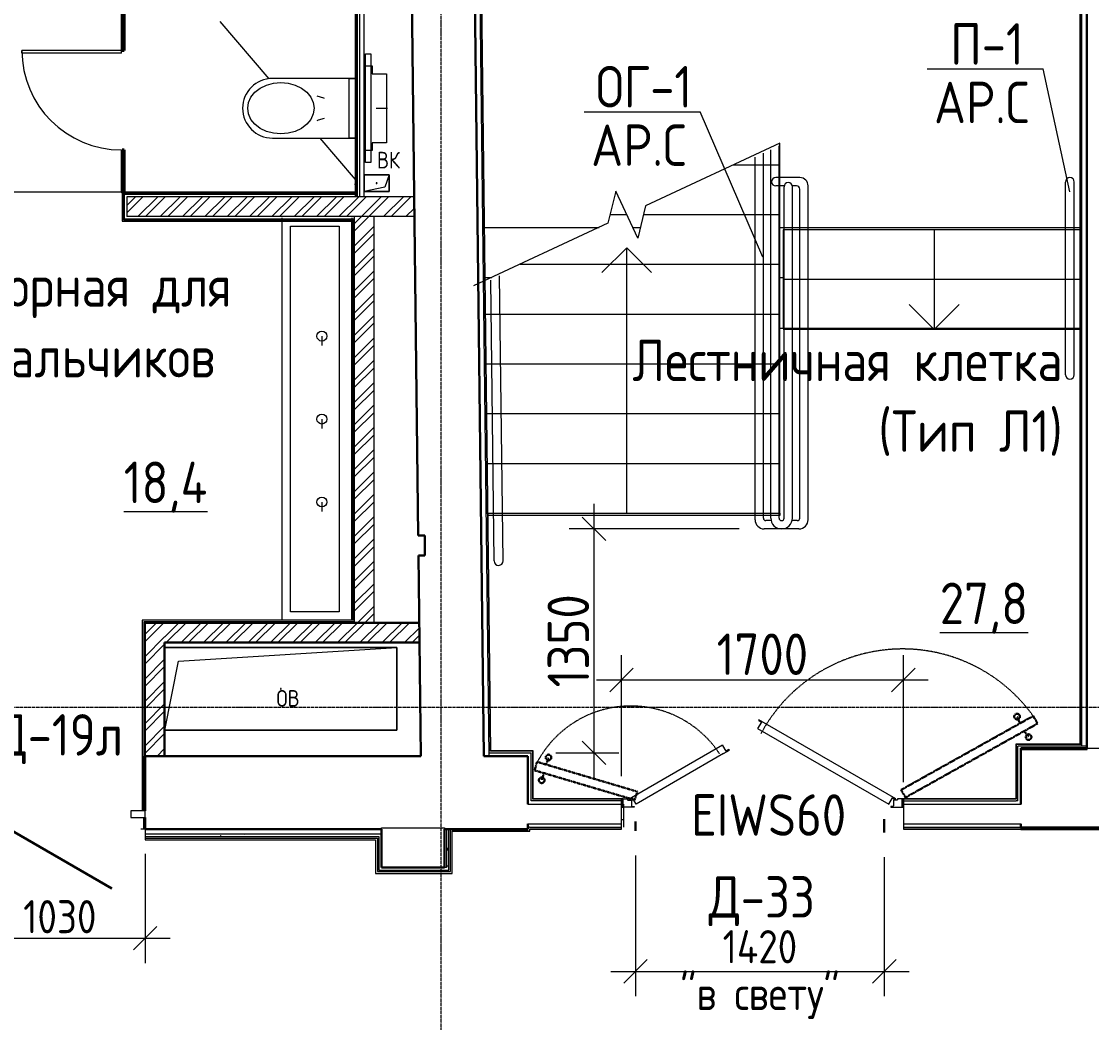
# Model space of a CAD drawing. Header units: millimetres. Extents: x -11345 to 411485, y -9810 to 73012.
# Drawn here: x 71372 to 77826, y 11044 to 17080 of the extents above; entities that cross this region are included whole.
import ezdxf

# ---------------------------------------------------------------- set-up
doc = ezdxf.new("R2010")
doc.units = ezdxf.units.MM
doc.linetypes.add('ADSK_Линия сетки', pattern=[25, 20, -2.5, 0, -2.5])
doc.linetypes.add('ADSK_Штриховая_ш3 п1_5', pattern=[4.5, 3, -1.5])
for name, color, linetype, lineweight in [('Аннотация', 7, 'Continuous', 18), ('Двери', 7, 'Continuous', 9), ('Двери открывание', 7, 'Continuous', 9), ('Лестницы', 7, 'Continuous', 9), ('Марки дверей', 7, 'Continuous', 20), ('Марки помещений', 7, 'Continuous', 20), ('Обобщенные модели', 7, 'Continuous', 18), ('Оси', 253, 'Continuous', 9), ('Перекрытие', 7, 'Continuous', 9), ('Размеры', 7, 'Continuous', 5), ('Сантехника', 7, 'Continuous', 18), ('Стены внутренние', 7, 'Continuous', 18), ('Стены несущие', 7, 'Continuous', 30), ('Стены отделка', 7, 'Continuous', 30), ('Стены перегородки', 7, 'Continuous', 30), ('Стены штриховка', 7, 'Continuous', 9), ('Стрелки вверх', 7, 'Continuous', 18)]:
    doc.layers.add(name, color=color, linetype=linetype, lineweight=lineweight)
doc.layers.add('Линии', color=7, linetype='Continuous', lineweight=9, true_color=0x00a600)
doc.styles.add('GOST Common_2', font='GOST_Common.ttf', dxfattribs={"width": 0.9, "height": 250})
doc.styles.add('GOST Common_3', font='GOST_Common.ttf', dxfattribs={"width": 0.9, "height": 250})
doc.styles.add('GOST Common_5', font='GOST_Common.ttf', dxfattribs={"width": 0.9, "height": 100})
doc.styles.add('GOST Common_7', font='GOST_Common.ttf', dxfattribs={"width": 0.9, "height": 200})
doc.dimstyles.new('ADSK_Основной_2_5_мм_Округление_до_1_мм', dxfattribs={"dimscale": 304.8, "dimtxt": 250, "dimasz": 0.463911, "dimexe": 0.492126, "dimexo": 0.492126, "dimgap": 0.098425, "dimtad": 1, "dimdec": 0, "dimdsep": 46, "dimtxsty": 'GOST Common_3', "dimblk1": 'OBLIQUE', "dimblk2": 'OBLIQUE', "dimsah": 1, "dimcen": 0.09, "dimdle": 0.492126, "dimazin": 2, "dimtfac": 1, "dimtdec": 0, "dimtix": 1, "dimtmove": 0, "dimatfit": 3, "dimfxl": 1, "dimtvp": 1, "dimtolj": 1, "dimtzin": 0, "dimlwd": 20, "dimlwe": 20, "dimarcsym": 2})
doc.dimstyles.new('ADSK_Основной_2_мм', dxfattribs={"dimscale": 304.8, "dimtxt": 201.142999, "dimasz": 0.463911, "dimexe": 0.492126, "dimexo": 0.492126, "dimgap": 0.098425, "dimtad": 1, "dimrnd": 0.01, "dimdsep": 46, "dimtxsty": 'GOST Common_7', "dimblk1": 'OBLIQUE', "dimblk2": 'OBLIQUE', "dimsah": 1, "dimcen": 0.09, "dimdle": 0.492126, "dimazin": 2, "dimtfac": 1, "dimtdec": 4, "dimtix": 1, "dimtmove": 0, "dimatfit": 3, "dimfxl": 1, "dimtvp": 1, "dimtolj": 1, "dimtzin": 0, "dimlwd": 20, "dimlwe": 20, "dimarcsym": 2})
pattern_1 = [(0, (32053.86, 0), (406.4, 101.6), [33.528, -271.272, 33.528, -271.272, -1625.6]), (0, (32053.86, 0), (406.4, 101.6), [-609.6, 33.528, -576.072, 33.528, -271.272, -711.2]), (0, (32053.86, 0), (406.4, 101.6), [-1524, 33.528, -169.672, 33.528, -474.472]), (120, (32206.26, 50.8), (-291.18818, 301.15272), [33.528, -271.272, 33.528, -271.272, -1625.6]), (120, (32206.26, 50.8), (-291.18818, 301.15272), [-609.6, 33.528, -576.072, 33.528, -271.272, -711.2]), (120, (32206.26, 50.8), (-291.18818, 301.15272), [-1524, 33.528, -169.672, 33.528, -474.472]), (240, (32257.06, 254), (-115.21182, -402.75272), [33.528, -271.272, 33.528, -271.272, -1625.6]), (240, (32257.06, 254), (-115.21182, -402.75272), [-609.6, 33.528, -576.072, 33.528, -271.272, -711.2]), (240, (32257.06, 254), (-115.21182, -402.75272), [-1524, 33.528, -169.672, 33.528, -474.472])]

# ---------------------------------------------------------------- blocks, each defined once
blk = doc.blocks.new('131_Сантехническая перегородка_Дверь - СД-2-3905255-План 1-го этажа')
at = {"layer": 'Двери'}
for p, q in [((191, -8), (175, -8)), ((175, -8), (175, -608)), ((191, -8), (191, -608)), ((191, -608), (175, -608))]:
    blk.add_line(p, q, dxfattribs=at)
at = {"layer": 'Двери открывание'}
blk.add_arc((175, -8), 600, 270, 0, dxfattribs=at)
at = {"layer": 'Обобщенные модели', "lineweight": 40}
for p, q in [((175, 8), (0, 8)), ((0, 8), (0, -4)), ((175, -4), (175, 8)), ((775, 8), (775, -4)), ((0, -4), (175, -4))]:
    blk.add_line(p, q, dxfattribs=at)
blk.add_lwpolyline([(775, -4), (1029, -4), (1029, 8), (775, 8)], dxfattribs=at)
blk = doc.blocks.new('SND_Унитаз_Jika_Olymp_с_инсталяцией - Унитаз_ выпуск прямой_ установка на пол_693х360х360_ PN30_12_ ХВ резьба HP DN15_ К гл_ кон П DN100-716055-План 1-го этажа')
at = {"layer": 'Сантехника'}
for p, q in [((-180, 687.1), (-180, 189)), ((180, 189), (180, 687.1)), ((-180, 224), (180, 224)), ((-180, 189), (-180, 224)), ((180, 224), (180, 189)), ((-327.5, 125), (327.5, 125)), ((-327.5, 94), (-327.5, 125)), ((327.5, 94), (-327.5, 94)), ((-255, 85), (-255, 125)), ((-255, 125), (255, 125)), ((-208, 85), (-255, 85)), ((-208, 0), (-208, 85)), ((208, 85), (208, 0)), ((255, 85), (208, 85)), ((255, 125), (255, 85)), ((327.5, 125), (327.5, 94)), ((208, 0), (-208, 0)), ((0, 61.7), (0, -6.3))]:
    blk.add_line(p, q, dxfattribs=at)
at = {"layer": 'Сантехника', "flags": 128}
for points in [[(0, 436.5), (-34.5, 441.5), (-67.3, 456.3), (-96.6, 480.1), (-121.2, 511.8), (-139.7, 549.7), (-151.1, 592), (-155, 636.5), (-151.1, 681), (-139.7, 723.3), (-121.2, 761.2), (-96.6, 792.9), (-67.3, 816.7), (-34.5, 831.5), (0, 836.5)], [(0, 836.5), (34.5, 831.5), (67.3, 816.7), (96.6, 792.9), (121.2, 761.2), (139.7, 723.3), (151.1, 681), (155, 636.5), (151.1, 592), (139.7, 549.7), (121.2, 511.8), (96.6, 480.1), (67.3, 456.3), (34.5, 441.5), (0, 436.5)], [(-61.7, 376.2), (-71.7, 411.6), (-75, 420.3)], [(75, 420.3), (62.3, 378.9), (61.7, 376.2)]]:
    blk.add_lwpolyline(points, dxfattribs=at)
at = {"layer": 'Сантехника'}
blk.add_arc((0, 687.1), 180, 0, 180, dxfattribs=at)
blk = doc.blocks.new('GM_Отверстие прямоугольное _в плите_ - Отверстие-1433033-План 1-го этажа')
at = {"layer": 'Обобщенные модели'}
for p, q in [((-75, -50), (-75, 50)), ((-75, 50), (75, 50)), ((75, 50), (-75, 50)), ((-75, 50), (-75, -50)), ((-75, -50), (-50, 25)), ((-50, 25), (75, 50)), ((75, 50), (75, -50)), ((75, -50), (75, 50)), ((75, -50), (-75, -50)), ((-75, -50), (75, -50))]:
    blk.add_line(p, q, dxfattribs=at)
for start, end in [(360, 180), (180, 360), (60, 165), (300, 360), (195, 270)]:
    blk.add_arc((0, 0), 2.5, start, end, dxfattribs=at)
blk = doc.blocks.new('ADSK_Умывальник с 3 смесителемями - Умывальник 2-6172343-План 1-го этажа')
at = {"layer": 'Сантехника'}
for p, q in [((-1212.2, 0), (1212.5, 0)), ((-1162.5, -370), (-1162.5, -75)), ((-1162.5, -75), (1162.5, -75)), ((1162.5, -75), (1162.5, -370)), ((-500, -180), (-443, -180)), ((0, -180), (57, -180)), ((500, -180), (557, -180)), ((1162.5, -370), (-1162.5, -370)), ((1212.5, -420), (-1212.2, -420))]:
    blk.add_line(p, q, dxfattribs=at)
for centre in [(-500, -180), (0, -180), (500, -180)]:
    blk.add_circle(centre, 30, dxfattribs=at)
blk = doc.blocks.new('АС_Дверь_Однопольная_Алюминиевая - 1030х2200 алюм ост с мат_плёнкой Д19л-4850105-План 1-го этажа')
at = {"layer": 'Двери'}
for p, q in [((-303, -110), (-390, -110)), ((-390, -110), (-390, -150)), ((-303, -150), (-303, -110)), ((640, -110), (553, -110)), ((553, -110), (553, -150)), ((640, -150), (640, -110)), ((-390, -150), (-303, -150)), ((553, -150), (640, -150))]:
    blk.add_line(p, q, dxfattribs=at)
at = {"layer": 'Двери', "lineweight": 30}
blk.add_line((-303, -150), (438.3, -578), dxfattribs=at)
blk = doc.blocks.new('GM_Отверстие прямоугольное _в плите_ - Отверстие-3275469-План 1-го этажа')
at = {"layer": 'Обобщенные модели'}
for p, q in [((-700, -250), (-700, 250)), ((-700, 250), (700, 250)), ((700, 250), (-700, 250)), ((-700, 250), (-700, -250)), ((-616.7, 166.7), (700, 250)), ((700, 250), (700, -250)), ((700, -250), (700, 250)), ((-700, -250), (-616.7, 166.7)), ((700, -250), (-700, -250)), ((-700, -250), (700, -250))]:
    blk.add_line(p, q, dxfattribs=at)
for start, end in [(360, 180), (180, 360), (60, 165), (300, 360), (195, 270)]:
    blk.add_arc((0, 0), 2.5, start, end, dxfattribs=at)
blk = doc.blocks.new('dver-dpo-230 _1_ - 1700х2300Н ост алюм EIWS60 Д-33л-6949416-План 1-го этажа')
at = {"layer": 'Двери'}
for p, q in [((-6.3, 468.6), (-28.8, 429.6)), ((-21.3, 482.5), (-23.6, 478.6)), ((-23.6, 478.6), (-6.3, 468.6)), ((804, 6), (-21.3, 482.5)), ((-28.8, 429.6), (761.9, -26.9)), ((-804, 6), (-241.1, 331)), ((-241.1, 331), (-238.8, 327.1)), ((-218.8, 292.5), (-238.8, 327.1)), ((-233.7, 278.1), (-761.9, -26.9)), ((-233.7, 278.1), (-199, 298.1)), ((-201.5, 302.5), (-218.8, 292.5)), ((-199, 298.1), (-201.5, 302.5)), ((-850, -44), (-850, 6)), ((-850, 6), (-813.8, 6)), ((-840, 6), (-850, 6)), ((-850, 6), (-850, -44)), ((-840, -44), (-840, 6)), ((-813.8, 6), (-813.8, 0.6)), ((-801.8, 2.1), (-804, 6)), ((-784.4, 12.1), (-801.8, 2.1)), ((-761.9, -26.9), (-784.4, 12.1)), ((761.9, -26.9), (784.4, 12.1)), ((784.4, 12.1), (801.7, 2.1)), ((801.7, 2.1), (804, 6)), ((813.8, 6), (813.8, 0.6)), ((850, 6), (813.8, 6)), ((850, 6), (840, 6)), ((840, 6), (840, -44)), ((850, -44), (850, 6)), ((850, -44), (850, 6)), ((-773.8, -44), (-850, -44)), ((-850, -44), (-840, -44)), ((-811.3, -2), (-790, -2)), ((-790, -2), (-790, -37.5)), ((-787.5, -40), (-773.8, -40)), ((-773.8, -40), (-773.8, -44)), ((773.8, -40), (773.8, -44)), ((787.5, -40), (773.8, -40)), ((773.8, -44), (850, -44)), ((790, -2), (790, -37.5)), ((811.3, -2), (790, -2)), ((840, -44), (850, -44))]:
    blk.add_line(p, q, dxfattribs=at)
for centre, radius, start, end in [((-811.3, 0.6), 2.52, 180, 270), ((811.3, 0.6), 2.52, 270, 0), ((-787.5, -37.5), 2.5, 180, 270), ((787.5, -37.5), 2.5, 270, 0)]:
    blk.add_arc(centre, radius, start, end, dxfattribs=at)
blk = doc.blocks.new('_Oblique')
at = {"color": 0, "linetype": 'ByBlock', "lineweight": -2}
blk.add_line((-0.5, -0.5), (0.5, 0.5), dxfattribs=at)
blk = doc.blocks.new('DIMBLOCK38-План 1-го этажа')
at = {"layer": 'Defpoints', "color": 0, "transparency": 16777216}
for p in [(71088.4, 12212.6), (72118.4, 12212.6), (72118.4, 11552.8)]:
    blk.add_point(p, dxfattribs=at)
at = {"layer": 'Размеры', "color": 0, "transparency": 16777216}
for p, q in [((71088.4, 12062.6), (71088.4, 11402.8)), ((72118.4, 12062.6), (72118.4, 11402.8)), ((70938.4, 11552.8), (72268.4, 11552.8))]:
    blk.add_line(p, q, dxfattribs=at)
at = {"layer": 'Размеры', "color": 0, "transparency": 16777216, "xscale": 141.4, "yscale": 141.4, "zscale": 141.4, "rotation": 180}
blk.add_blockref('_Oblique', (71088.4, 11552.8), dxfattribs=at)
at = {"layer": 'Размеры', "color": 0, "transparency": 16777216, "xscale": 141.4, "yscale": 141.4, "zscale": 141.4}
blk.add_blockref('_Oblique', (72118.4, 11552.8), dxfattribs=at)
at = {"layer": 'Размеры', "color": 0, "lineweight": 20, "transparency": 16777216, "insert": (71603.4, 11682.8), "char_height": 200, "width": 560.473, "attachment_point": 5, "style": 'GOST Common_7'}
blk.add_mtext('\\A1;1030', dxfattribs=at)
blk = doc.blocks.new('DIMBLOCK94-План 1-го этажа')
at = {"layer": 'Defpoints', "color": 0, "transparency": 16777216}
for p in [(74825.4, 14020.8), (75851.4, 14020.8), (74445.9, 12670.7)]:
    blk.add_point(p, dxfattribs=at)
at = {"layer": 'Размеры', "color": 0, "transparency": 16777216}
for p, q in [((74825.4, 12520.7), (74825.4, 14170.8)), ((75701.4, 14020.8), (74675.4, 14020.8)), ((74595.9, 12670.7), (74975.4, 12670.7))]:
    blk.add_line(p, q, dxfattribs=at)
at = {"layer": 'Размеры', "color": 0, "transparency": 16777216, "xscale": 141.4, "yscale": 141.4, "zscale": 141.4}
for p, rotation in [((74825.4, 14020.8), 90), ((74825.4, 12670.7), 270)]:
    blk.add_blockref('_Oblique', p, dxfattribs=dict(at, rotation=rotation))
at = {"layer": 'Размеры', "color": 0, "lineweight": 20, "transparency": 16777216, "insert": (74670.4, 13345.7), "char_height": 250, "width": 700.591, "attachment_point": 5, "rotation": 90, "style": 'GOST Common_3'}
blk.add_mtext('\\A1;1350', dxfattribs=at)
blk = doc.blocks.new('DIMBLOCK100-План 1-го этажа')
at = {"layer": 'Defpoints', "color": 0, "transparency": 16777216}
for p in [(75075.9, 12200.7), (76575.9, 12190.7), (76575.9, 11353.2)]:
    blk.add_point(p, dxfattribs=at)
at = {"layer": 'Размеры', "color": 0, "transparency": 16777216}
for p, q in [((75075.9, 12050.7), (75075.9, 11203.2)), ((76575.9, 12040.7), (76575.9, 11203.2)), ((74925.9, 11353.2), (76725.9, 11353.2))]:
    blk.add_line(p, q, dxfattribs=at)
at = {"layer": 'Размеры', "color": 0, "transparency": 16777216, "xscale": 141.4, "yscale": 141.4, "zscale": 141.4, "rotation": 180}
blk.add_blockref('_Oblique', (75075.9, 11353.2), dxfattribs=at)
at = {"layer": 'Размеры', "color": 0, "transparency": 16777216, "xscale": 141.4, "yscale": 141.4, "zscale": 141.4}
blk.add_blockref('_Oblique', (76575.9, 11353.2), dxfattribs=at)
at = {"layer": 'Размеры', "color": 0, "lineweight": 20, "transparency": 16777216, "char_height": 200, "width": 1251.859, "attachment_point": 5, "style": 'GOST Common_7'}
for s, insert in [('\\A1;1420\u200e', (75825.9, 11501.9)), ('\\A1;"в свету"', (75825.9, 11193.2))]:
    blk.add_mtext(s, dxfattribs=dict(at, insert=insert))
blk = doc.blocks.new('DIMBLOCK102-План 1-го этажа')
at = {"layer": 'Defpoints', "color": 0, "transparency": 16777216}
for p in [(76690.8, 13110), (74990.8, 12380.1), (76690.8, 12344.2)]:
    blk.add_point(p, dxfattribs=at)
at = {"layer": 'Размеры', "color": 0, "transparency": 16777216}
for p, q in [((74990.8, 12530.1), (74990.8, 13260)), ((76690.8, 12494.2), (76690.8, 13260)), ((74840.8, 13110), (76840.8, 13110))]:
    blk.add_line(p, q, dxfattribs=at)
at = {"layer": 'Размеры', "color": 0, "transparency": 16777216, "xscale": 141.4, "yscale": 141.4, "zscale": 141.4, "rotation": 180}
blk.add_blockref('_Oblique', (74990.8, 13110), dxfattribs=at)
at = {"layer": 'Размеры', "color": 0, "transparency": 16777216, "xscale": 141.4, "yscale": 141.4, "zscale": 141.4}
blk.add_blockref('_Oblique', (76690.8, 13110), dxfattribs=at)
at = {"layer": 'Размеры', "color": 0, "lineweight": 20, "transparency": 16777216, "insert": (75840.8, 13265), "char_height": 250, "width": 700.591, "attachment_point": 5, "style": 'GOST Common_3'}
blk.add_mtext('\\A1;1700', dxfattribs=at)
blk = doc.blocks.new('ADSK_Аннотация_Текст_сВыноской - Текст с выноской 2-3161909-План 1-го этажа')
at = {"layer": 'Аннотация', "lineweight": 20}
blk.add_line((-3.5, 0), (3.5, 0), dxfattribs=at)
blk = doc.blocks.new('оси')
at = {"layer": 'Оси', "linetype": 'ADSK_Линия сетки'}
for p, q in [((48350, -6855.047), (48350, 23512.013)), ((-5146.135, 15100), (62505.288, 15100))]:
    blk.add_line(p, q, dxfattribs=at)

msp = doc.modelspace()

# ---------------------------------------------------------------- hatches: boundary and pattern name
at = {"layer": 'Стены внутренние', "lineweight": 9}
h = msp.add_hatch(dxfattribs=at)
h.set_pattern_fill('FP_12', color=256, style=0, pattern_type=2)
h.set_pattern_definition(pattern_1)
h.paths.add_polyline_path([(73949.94963, 11978.95419), (73949.94963, 12210.65647), (73934.94963, 12210.65647), (73934.94963, 11978.95419)])
h = msp.add_hatch(dxfattribs=at)
h.set_pattern_fill('FP_12', color=256, style=0, pattern_type=2)
h.set_pattern_definition(pattern_1)
h.paths.add_polyline_path([(73345.78596, 12165.65647), (73542.94963, 12165.65647), (73542.94963, 12180.65647), (72118.42928, 12180.65647), (72118.42928, 12165.65647), (72817.99297, 12165.65647)])
h.paths.add_polyline_path([(70022.49747, 12165.65647), (71088.42928, 12165.65647), (71088.42928, 12180.65647), (69992.22173, 12180.65647), (69992.22173, 12165.65647), (70020.0741, 12165.65647)])
h = msp.add_hatch(dxfattribs=at)
h.set_pattern_fill('FP_12', color=256, style=0, pattern_type=2)
h.set_pattern_definition(pattern_1)
h.paths.add_polyline_path([(73922.94963, 11963.95419), (73949.94963, 11963.95419), (73949.94963, 11978.95419), (73542.94963, 11978.95419), (73542.94963, 11963.95419), (73916.92645, 11963.95419)])
at = {"layer": 'Стены штриховка', "lineweight": 9}
h = msp.add_hatch(dxfattribs=at)
h.set_pattern_fill('ANSI32', color=256, scale=10)
h.paths.add_polyline_path([(73498.86393, 15902.8985), (73378.86393, 15902.8985), (73378.86393, 13455.17377), (73498.86393, 13455.17377)])
h.paths.add_polyline_path([(73740.94989, 16022.8985), (72006.86393, 16022.8985), (72006.86393, 15902.8985), (73742.38235, 15902.8985)])
h.paths.add_polyline_path([(73635.92715, 13335.17377), (73773.03325, 13335.22845), (73771.8397, 13455.19399), (72235.57668, 13455.15355), (72235.92715, 13335.17377), (72817.99297, 13335.17377)])
h = msp.add_hatch(dxfattribs=at)
h.set_pattern_fill('ANSI32', color=256, scale=10)
h.paths.add_polyline_path([(72235.57668, 12650.65647), (72235.57668, 13455.17377), (72115.57668, 13455.17377), (72115.57668, 12650.65647), (72215.92715, 12650.65647)])

# ---------------------------------------------------------------- linework, layer by layer
at = {"layer": 'Аннотация', "lineweight": 20}
for p, q in [((77694.06482, 16051.73271), (77534.10896, 16793.34338)), ((75842.59562, 15658.87828), (75466.20844, 16535.65527))]:
    msp.add_line(p, q, dxfattribs=at)
at = {"layer": 'Лестницы'}
for p, q in [((75946.44008, 16346.53274), (75135.94047, 15968.59057)), ((75946.44008, 16215.76329), (75946.44008, 16346.53274)), ((75666.00408, 16215.76329), (75946.44008, 16215.76329)), ((75666.00408, 16215.76329), (75946.44008, 16215.76329)), ((75946.44008, 15915.76329), (75946.44008, 16215.76329)), ((74956.6179, 16057.37388), (74909.36353, 15862.93601)), ((75088.6861, 15774.1527), (74956.6179, 16057.37388)), ((75135.94047, 15968.59057), (75088.6861, 15774.1527)), ((74922.20218, 15915.76329), (75022.652, 15915.76329)), ((74922.20218, 15915.76329), (75022.652, 15915.76329)), ((75123.10182, 15915.76329), (75946.44008, 15915.76329)), ((75123.10182, 15915.76329), (75946.44008, 15915.76329)), ((75946.44008, 15615.76329), (75946.44008, 15915.76329)), ((74909.36353, 15862.93601), (74098.86393, 15484.99384)), ((77755.05273, 15823.32272), (75966.44008, 15823.32272)), ((75966.44008, 15823.32272), (75966.44008, 15523.32272)), ((77755.05273, 15823.32272), (75966.44008, 15823.32272)), ((74379.29993, 15615.76329), (75946.44008, 15615.76329)), ((74379.29993, 15615.76329), (75946.44008, 15615.76329)), ((75946.44008, 15315.76329), (75946.44008, 15615.76329)), ((75966.44008, 15523.32272), (75966.44008, 15228.32272)), ((77755.05273, 15523.32272), (75966.44008, 15523.32272)), ((77755.05273, 15523.32272), (75966.44008, 15523.32272)), ((74171.4212, 15315.76329), (75946.44008, 15315.76329)), ((74171.4212, 15315.76329), (75946.44008, 15315.76329)), ((75946.44008, 15015.76329), (75946.44008, 15315.76329)), ((77755.05273, 15223.32272), (75966.44008, 15223.32272)), ((74175.00237, 15015.76329), (75946.44008, 15015.76329)), ((74175.00237, 15015.76329), (75946.44008, 15015.76329)), ((75946.44008, 14715.76329), (75946.44008, 15015.76329)), ((74178.58354, 14715.76329), (75946.44008, 14715.76329)), ((74178.58354, 14715.76329), (75946.44008, 14715.76329)), ((75946.44008, 14415.76329), (75946.44008, 14715.76329)), ((74182.16471, 14415.76329), (75946.44008, 14415.76329)), ((74182.16471, 14415.76329), (75946.44008, 14415.76329)), ((75946.44008, 14115.76329), (75946.44008, 14415.76329)), ((74185.74588, 14115.76329), (75946.44008, 14115.76329)), ((74185.74588, 14115.76329), (75946.44008, 14115.76329))]:
    msp.add_line(p, q, dxfattribs=at)
at = {"layer": 'Линии', "color": 7, "lineweight": 18}
for p, q in [((75941.44008, 14085.76329), (75941.44008, 16330.76329)), ((75891.44008, 14085.76329), (75891.44008, 16305.76329)), ((75971.44008, 14085.76329), (75971.44008, 16083.32272)), ((76021.44008, 14085.76329), (76021.44008, 16083.32272))]:
    msp.add_line(p, q, dxfattribs=at)
at = {"layer": 'Линии', "color": 7}
for p, q in [((75846.44008, 14085.76329), (75846.44008, 16285.76329)), ((75796.44008, 14075.76329), (75796.44008, 16260.76329)), ((76066.44008, 16138.32272), (75921.44008, 16138.32272)), ((75971.94518, 16088.32272), (75921.44008, 16088.32272)), ((76046.44008, 16088.32272), (76020.93497, 16088.32272)), ((76116.44008, 14075.76329), (76116.44008, 16088.32272)), ((77668.46328, 14950.11745), (77668.46328, 16111.52799)), ((77722.05273, 14950.11745), (77722.05273, 16111.52799)), ((76066.44008, 14085.76329), (76066.44008, 16070.01026)), ((74222.85444, 13827.23819), (74202.63976, 15520.65061)), ((74276.44008, 13827.87785), (74255.92699, 15546.28849)), ((76061.44008, 14020.76329), (75851.44008, 14020.76329)), ((75893.19452, 14070.76329), (75861.44008, 14070.76329)), ((76051.44008, 14070.76329), (76019.68563, 14070.76329))]:
    msp.add_line(p, q, dxfattribs=at)
at = {"layer": 'Линии', "color": 7, "linetype": 'ADSK_Штриховая_ш3 п1_5', "lineweight": 30}
for p, q in [((76677.68321, 12447.49094), (77473.98261, 12892.8084)), ((77500.4851, 12846.90475), (76703.5522, 12401.23302)), ((77394.1873, 12847.60956), (77376.86053, 12889.14007)), ((77473.98261, 12892.8084), (77500.4851, 12846.90475)), ((77419.8115, 12801.78936), (77446.12479, 12765.28442)), ((74481.72556, 12616.04169), (74466.66299, 12565.22714)), ((75086.50017, 12436.77301), (74481.72556, 12616.04169)), ((74537.73246, 12599.44), (74550.52143, 12642.58443)), ((74466.66299, 12565.22714), (75070.74171, 12386.16473)), ((74522.66989, 12548.62544), (74509.88092, 12505.48101)), ((75070.74171, 12386.16473), (75086.50017, 12436.77301)), ((76703.5522, 12401.23302), (76677.68321, 12447.49094)), ((76575.92715, 12270.65647), (76575.92715, 12190.65647)), ((75075.92715, 12256.17145), (75075.92715, 12200.65647))]:
    msp.add_line(p, q, dxfattribs=at)
for centre in [(77376.86053, 12889.14007), (77446.12479, 12765.28442), (74550.52143, 12642.58443), (74509.88092, 12505.48101)]:
    msp.add_circle(centre, 17, dxfattribs=at)
at = {"layer": 'Линии', "color": 7}
for centre, radius, start, end in [((75921.44008, 16113.32272), 25, 90, 270), ((76066.44008, 16088.32272), 50, 0, 90), ((77695.25801, 16111.52799), 26.79473, 0, 180), ((75996.44008, 16083.32272), 25, 0, 180), ((76046.44008, 16068.32272), 20, 0, 90), ((77695.25801, 14950.11745), 26.79473, 180, 0), ((75851.44008, 14075.76329), 55, 180, 270), ((75861.44008, 14085.76329), 15, 180, 270), ((75956.44008, 14085.76329), 65, 180, 0), ((75956.44008, 14085.76329), 15, 180, 0), ((76051.44008, 14085.76329), 15, 270, 0), ((76061.44008, 14075.76329), 55, 270, 0), ((74249.64726, 13827.55802), 26.79473, 180.683921064, 0.683921064)]:
    msp.add_arc(centre, radius, start, end, dxfattribs=at)
at = {"layer": 'Линии', "color": 7, "linetype": 'ADSK_Штриховая_ш3 п1_5'}
for centre, radius, start, end in [((76686.21777, 12326.60082), 970.08657, 35.707102694, 151.716766275), ((75047.59272, 12311.79651), 640.94228, 33.380987184, 151.706314)]:
    msp.add_arc(centre, radius, start, end, dxfattribs=at)
at = {"layer": 'Перекрытие'}
for p, q in [((72567.91679, 17079.8985), (72864.62987, 16733.53268)), ((73170.63669, 16376.31788), (73383.90336, 16127.36261)), ((71978.86393, 16050.8985), (70818.21556, 16050.8985)), ((74165.18328, 15838.32272), (74856.58016, 15838.32272)), ((75058.76313, 15838.32272), (75104.28139, 15838.32272)), ((75946.44008, 15838.32272), (77755.05273, 15838.32272)), ((74168.79054, 15536.13717), (74208.54116, 15536.13717)), ((75946.44008, 15536.13717), (75966.44008, 15536.13717)), ((77755.05273, 15228.32272), (75946.44008, 15228.32272)), ((75946.44008, 14100.76329), (74185.92494, 14100.76329)), ((75946.44008, 14115.76329), (75946.44008, 14100.76329)), ((72107.36393, 12650.65647), (72107.36393, 12320.65647)), ((72118.42928, 12650.65647), (72107.36393, 12650.65647)), ((75000.83135, 12361.93657), (75002.36393, 12361.93657)), ((75002.36393, 12361.93657), (75002.36393, 12221.66255)), ((72107.36393, 12280.65647), (72107.36393, 12210.65647)), ((72118.42928, 12266.15932), (72107.36393, 12266.15932)), ((75002.36393, 12266.15932), (74990.83135, 12266.15932)), ((72118.42928, 12210.65647), (72091.35004, 12210.65647))]:
    msp.add_line(p, q, dxfattribs=at)
at = {"layer": 'Стены внутренние'}
msp.add_line((73363.86393, 13470.17377), (73363.86393, 15874.8985), dxfattribs=at)
at = {"layer": 'Стены несущие'}
for p, q in [((73691.78732, 20141.31798), (73765.33567, 13980.06585)), ((74161.23223, 12650.65647), (74071.81439, 20141.31798)), ((77797.05273, 20142.72852), (77797.05273, 12699.67144)), ((73765.33567, 13980.06585), (73805.57668, 13980.06585)), ((73805.57668, 13980.06585), (73805.57668, 13860.06585)), ((73805.57668, 13860.06585), (73766.76814, 13860.06585)), ((73766.76814, 13860.06585), (73781.20515, 12650.65647)), ((72235.57668, 13335.17377), (73773.0339, 13335.17377)), ((72235.57668, 12650.65647), (72235.57668, 13335.17377)), ((77797.05273, 12699.67144), (77398.86393, 12699.67144)), ((77398.86393, 12699.67144), (77398.86393, 12361.66255)), ((73781.20515, 12650.65647), (72118.42928, 12650.65647)), ((72118.42928, 12650.65647), (72118.42928, 12320.65647)), ((74425.92715, 12650.65647), (74161.23223, 12650.65647)), ((74425.92715, 12361.66255), (74425.92715, 12650.65647)), ((72118.42928, 12280.65647), (72118.42928, 12210.65647)), ((73542.94963, 12210.65647), (72118.42928, 12210.65647)), ((73542.94963, 12210.65647), (73542.94963, 11978.95419)), ((73922.94963, 12210.65647), (74425.92715, 12210.65647)), ((73922.94963, 11978.95419), (73922.94963, 12210.65647)), ((74425.92715, 12241.66255), (74425.92715, 12210.65647)), ((77398.86393, 12241.66255), (77398.86393, 12219.67144)), ((77398.86393, 12219.67144), (78598.86393, 12219.67144)), ((73542.94963, 11978.95419), (73922.94963, 11978.95419))]:
    msp.add_line(p, q, dxfattribs=at)
msp.add_lwpolyline([(73771.60144, 13455.17377), (72115.57668, 13455.17377), (72115.57668, 12650.65647)], dxfattribs=at)
at = {"layer": 'Стены отделка', "lineweight": 9}
for p, q in [((73383.86393, 20096.31798), (73383.86393, 16022.8985)), ((73398.86393, 16022.8985), (73398.86393, 20106.31798)), ((73438.86393, 16022.8985), (73438.86393, 20106.31798)), ((74102.05527, 20121.31798), (74191.23436, 12650.65647)), ((74202.85323, 12682.65647), (74114.19938, 20109.31798)), ((77767.05273, 12711.06071), (77767.05273, 19991.81798)), ((77755.05273, 19939.81798), (77755.05273, 12723.06071)), ((73383.86393, 16050.8985), (71978.86393, 16050.8985)), ((71978.86393, 16050.8985), (71978.86393, 15874.8985)), ((73383.86393, 16035.8985), (71993.86393, 16035.8985)), ((71993.86393, 15889.8985), (71993.86393, 16035.8985)), ((71993.86393, 15889.8985), (73378.86393, 15889.8985)), ((73378.86393, 15902.8985), (73378.86393, 13455.17377)), ((73498.86393, 13455.17377), (73498.86393, 15902.8985)), ((71978.86393, 15874.8985), (73378.86393, 15874.8985)), ((73366.86393, 15874.8985), (73366.86393, 13470.17377)), ((74153.399, 15820.17935), (74165.39815, 15820.32259)), ((74189.37699, 13811.5807), (74177.37784, 13811.43746)), ((77369.83135, 12721.06071), (77369.83135, 12393.66255)), ((77755.05273, 12723.06071), (77371.83135, 12723.06071)), ((74190.99562, 12670.65647), (74445.92715, 12670.65647)), ((74455.92715, 12682.65647), (74202.85323, 12682.65647)), ((74445.92715, 12381.66255), (74445.92715, 12670.65647)), ((74457.92715, 12393.66255), (74457.92715, 12680.65647)), ((77798.6671, 12711.06071), (77381.83135, 12711.06071)), ((77381.83135, 12381.66255), (77381.83135, 12711.06071)), ((77401.83135, 12361.66255), (77401.83135, 12691.06071)), ((77401.83135, 12691.06071), (77798.6671, 12691.06071)), ((77798.6671, 12691.06071), (77798.6671, 12711.06071)), ((74990.83135, 12393.66255), (74457.92715, 12393.66255)), ((74990.83135, 12361.66255), (74990.83135, 12393.66255)), ((76690.83135, 12393.66255), (76690.83135, 12361.66255)), ((77369.83135, 12393.66255), (76690.83135, 12393.66255)), ((77381.83135, 12381.66255), (77371.83135, 12381.66255)), ((72118.42928, 12210.65647), (72118.42928, 12145.65647)), ((73934.94963, 12210.65647), (73934.94963, 11978.95419)), ((74435.92715, 12221.66255), (74425.92715, 12221.66255)), ((74437.92715, 12209.66255), (74990.83135, 12209.66255)), ((74437.92715, 12198.65647), (74437.92715, 12209.66255)), ((74990.83135, 12209.66255), (74990.83135, 12241.66255)), ((76690.83135, 12241.66255), (76690.83135, 12209.66255)), ((76690.83135, 12209.66255), (77398.86393, 12209.66255)), ((77381.83135, 12221.66255), (77398.86393, 12221.66255)), ((77398.86393, 12219.67144), (77398.86393, 12207.67144)), ((77398.86393, 12207.67144), (78610.86393, 12207.67144)), ((72215.92715, 12180.65647), (72118.42928, 12180.65647)), ((72118.42928, 12145.65647), (73507.94963, 12145.65647)), ((73507.94963, 12145.65647), (73507.94963, 11943.95419)), ((73969.94963, 11943.95419), (73969.94963, 12198.65647)), ((73969.94963, 12198.65647), (74437.92715, 12198.65647)), ((73507.94963, 11943.95419), (73969.94963, 11943.95419)), ((73934.94963, 11978.95419), (73922.94963, 11978.95419))]:
    msp.add_line(p, q, dxfattribs=at)
msp.add_lwpolyline([(73378.86393, 13470.17377), (72215.57668, 13470.17377), (72115.57668, 13470.17377), (72100.57668, 13470.17377), (72100.57668, 12320.65647)], dxfattribs=at)
at = {"layer": 'Стены перегородки', "lineweight": 18}
for p, q in [((74425.92715, 12361.66255), (74990.83135, 12361.66255)), ((74990.83135, 12241.66255), (74990.83135, 12361.66255)), ((76690.83135, 12361.66255), (76690.83135, 12241.66255)), ((76690.83135, 12361.66255), (77401.83135, 12361.66255)), ((74425.92715, 12241.66255), (74990.83135, 12241.66255)), ((76690.83135, 12241.66255), (77398.86393, 12241.66255))]:
    msp.add_line(p, q, dxfattribs=at)
at = {"layer": 'Стены штриховка'}
for p, q in [((73392.86393, 20096.31798), (73392.86393, 16022.8985)), ((73411.86393, 16022.8985), (73411.86393, 20078.31798)), ((74200.87696, 12680.65647), (74112.17536, 20111.31798)), ((77757.05273, 19939.81798), (77757.05273, 12723.06071)), ((73383.86393, 16094.8985), (73383.86393, 16100.8985)), ((73383.86393, 16041.8985), (71987.86393, 16041.8985)), ((71987.86393, 16041.8985), (71987.86393, 15883.8985)), ((73740.94989, 16022.8985), (72006.86393, 16022.8985)), ((72006.86393, 16022.8985), (72006.86393, 15902.8985)), ((71987.86393, 15883.8985), (73378.86393, 15883.8985)), ((73742.38235, 15902.8985), (72006.86393, 15902.8985)), ((73372.86393, 15874.8985), (73372.86393, 13470.17377)), ((77371.83135, 12723.06071), (77369.83135, 12723.06071)), ((77369.83135, 12723.06071), (77369.83135, 12721.06071)), ((77767.05273, 12721.06071), (77369.83135, 12721.06071)), ((77371.83135, 12723.06071), (77371.83135, 12391.66255)), ((77757.05273, 12723.06071), (77767.05273, 12723.06071)), ((74457.92715, 12680.65647), (74200.87696, 12680.65647)), ((74455.92715, 12391.66255), (74455.92715, 12682.65647)), ((74457.92715, 12682.65647), (74455.92715, 12682.65647)), ((74457.92715, 12680.65647), (74457.92715, 12682.65647)), ((77797.05273, 12699.67144), (78177.05273, 12699.67144)), ((74990.83135, 12381.66255), (74445.92715, 12381.66255)), ((74990.83135, 12391.66255), (74455.92715, 12391.66255)), ((77371.83135, 12391.66255), (76690.83135, 12391.66255)), ((76690.83135, 12381.66255), (77371.83135, 12381.66255)), ((73542.94963, 12210.65647), (73542.94963, 12218.95419)), ((73542.94963, 12218.95419), (73922.94963, 12218.95419)), ((73922.94963, 12218.95419), (73922.94963, 12210.65647)), ((73949.94963, 11963.95419), (73949.94963, 12210.65647)), ((73958.94963, 11954.95419), (73958.94963, 12210.65647)), ((73969.94963, 12210.65647), (73969.94963, 12198.65647)), ((73969.94963, 12200.65647), (74437.92715, 12200.65647)), ((74435.92715, 12221.66255), (74990.83135, 12221.66255)), ((74437.92715, 12209.66255), (74437.92715, 12211.66255)), ((74437.92715, 12211.66255), (74990.83135, 12211.66255)), ((76690.83135, 12221.66255), (77381.83135, 12221.66255)), ((76690.83135, 12211.66255), (77398.86393, 12211.66255)), ((77398.86393, 12209.67144), (78608.86393, 12209.67144)), ((72118.42928, 12165.65647), (73527.94963, 12165.65647)), ((72118.42928, 12156.65647), (73518.94963, 12156.65647)), ((73542.94963, 12180.65647), (72215.92715, 12180.65647)), ((73518.94963, 12156.65647), (73518.94963, 11954.95419)), ((73527.94963, 12165.65647), (73527.94963, 11963.95419)), ((73518.94963, 11954.95419), (73958.94963, 11954.95419)), ((73527.94963, 11963.95419), (73949.94963, 11963.95419))]:
    msp.add_line(p, q, dxfattribs=at)
msp.add_lwpolyline([(73378.86393, 13461.17377), (72109.57668, 13461.17377), (72109.57668, 12650.65647)], dxfattribs=at)
at = {"layer": 'Стрелки вверх'}
for p, q in [((76876.7464, 15823.32272), (76876.7464, 15523.32272)), ((75022.652, 15715.76329), (74872.652, 15565.76329)), ((75022.652, 15615.76329), (75022.652, 15715.76329)), ((75022.652, 15715.76329), (75172.652, 15565.76329)), ((75022.652, 15315.76329), (75022.652, 15615.76329)), ((76876.7464, 15523.32272), (76876.7464, 15228.32272)), ((76876.7464, 15223.32272), (76726.7464, 15373.32272)), ((76876.7464, 15223.32272), (77026.7464, 15373.32272)), ((75022.652, 15015.76329), (75022.652, 15315.76329)), ((75022.652, 14715.76329), (75022.652, 15015.76329)), ((75022.652, 14415.76329), (75022.652, 14715.76329)), ((75022.652, 14115.76329), (75022.652, 14415.76329))]:
    msp.add_line(p, q, dxfattribs=at)

# ---------------------------------------------------------------- block references
msp.add_blockref('оси', (25553.42928, -2155))
at = {"layer": 'Аннотация', "lineweight": 20, "xscale": 100, "yscale": 100, "zscale": 100}
for p in [(77184.10896, 16793.34338), (75116.20844, 16535.65527)]:
    msp.add_blockref('ADSK_Аннотация_Текст_сВыноской - Текст с выноской 2-3161909-План 1-го этажа', p, dxfattribs=at)
at = {"layer": 'Двери'}
for name, p in [('dver-dpo-230 _1_ - 1700х2300Н ост алюм EIWS60 Д-33л-6949416-План 1-го этажа', (75840.83135, 12387.66255)), ('АС_Дверь_Однопольная_Алюминиевая - 1030х2200 алюм ост с мат_плёнкой Д19л-4850105-План 1-го этажа', (71478.42928, 12430.65647))]:
    msp.add_blockref(name, p, dxfattribs=at)
at = {"layer": 'Обобщенные модели'}
for name, p, rotation in [('131_Сантехническая перегородка_Дверь - СД-2-3905255-План 1-го этажа', (71982.86393, 18041.8985), 269.9999999999768), ('131_Сантехническая перегородка_Дверь - СД-2-3905255-План 1-го этажа', (71982.86393, 17079.8985), 269.9999999999768), ('GM_Отверстие прямоугольное _в плите_ - Отверстие-1433033-План 1-го этажа', (73513.86393, 16104.8985), 180)]:
    msp.add_blockref(name, p, dxfattribs=dict(at, rotation=rotation))
msp.add_blockref('GM_Отверстие прямоугольное _в плите_ - Отверстие-3275469-План 1-го этажа', (72935.92715, 13056.46026), dxfattribs=at)
at = {"layer": 'Сантехника'}
for name, p, rotation in [('SND_Унитаз_Jika_Olymp_с_инсталяцией - Унитаз_ выпуск прямой_ установка на пол_693х360х360_ PN30_12_ ХВ резьба HP DN15_ К гл_ кон П DN100-716055-План 1-го этажа', (73572.86393, 16556.31798), 89.99999999999962), ('ADSK_Умывальник с 3 смесителемями - Умывальник 2-6172343-План 1-го этажа', (73363.86393, 14682.67377), 269.9999999999992)]:
    msp.add_blockref(name, p, dxfattribs=dict(at, rotation=rotation))

# ---------------------------------------------------------------- texts
at = {"layer": 'Аннотация', "lineweight": 9, "char_height": 250, "line_spacing_factor": 1.022766, "style": 'GOST Common_2'}
for s, insert, width, attachment_point in [('\\pxqc,t4.572,9.144,13.716,18.288,22.86,27.432,32.004,36.576,41.148,45.72,50.292,54.864,59.436,64.008,68.58,73.152,77.724,82.296,86.868,91.44,96.012,100.584,105.156,109.728,114.3,118.872,123.444,128.016,132.588,137.16,141.732,146.304;{П-1}', (77195.36221, 16943.70446), 458.1, 5), ('\\pxqc,t4.572,9.144,13.716,18.288,22.86,27.432,32.004,36.576,41.148,45.72,50.292,54.864,59.436,64.008,68.58,73.152,77.724,82.296,86.868,91.44,96.012,100.584,105.156,109.728,114.3,118.872,123.444,128.016,132.588,137.16,141.732,146.304;{ОГ-1}', (75127.01169, 16686.01635), 619.2, 5), ('\\pxqc,t4.572,9.144,13.716,18.288,22.86,27.432,32.004,36.576,41.148,45.72,50.292,54.864,59.436,64.008,68.58,73.152,77.724,82.296,86.868,91.44,96.012,100.584,105.156,109.728,114.3,118.872,123.444,128.016,132.588,137.16,141.732,146.304;{АР.С}', (77164.11221, 16716.38538), 612.9, 2), ('\\pxqc,t4.572,9.144,13.716,18.288,22.86,27.432,32.004,36.576,41.148,45.72,50.292,54.864,59.436,64.008,68.58,73.152,77.724,82.296,86.868,91.44,96.012,100.584,105.156,109.728,114.3,118.872,123.444,128.016,132.588,137.16,141.732,146.304;{АР.С}', (75096.21169, 16458.69727), 612.9, 2)]:
    msp.add_mtext(s, dxfattribs=dict(at, insert=insert, width=width, attachment_point=attachment_point))
at = {"layer": 'Аннотация', "color": 251, "lineweight": 9, "true_color": 0x4b4b4b, "char_height": 100, "width": 156.348, "attachment_point": 1, "line_spacing_factor": 1.022766, "style": 'GOST Common_5'}
for s, insert in [('\\pxt3.6,7.2,10.8,14.4,18,21.6,25.2,28.8,32.4,36,39.6,43.2,46.8,50.4,54,57.6,61.2,64.8,68.4,72,75.6,79.2,82.8,86.4,90,93.6,97.2,100.8,104.4,108,111.6,115.2;{ВК}', (73516.48739, 16293.70808)), ('\\pxt3.6,7.2,10.8,14.4,18,21.6,25.2,28.8,32.4,36,39.6,43.2,46.8,50.4,54,57.6,61.2,64.8,68.4,72,75.6,79.2,82.8,86.4,90,93.6,97.2,100.8,104.4,108,111.6,115.2;{ОВ}', (72909.8941, 13049.06925))]:
    msp.add_mtext(s, dxfattribs=dict(at, insert=insert))
at = {"layer": 'Аннотация', "color": 1, "lineweight": 9, "true_color": 0xff0000, "insert": (75411.46662, 12420.7743), "char_height": 250, "width": 811.737, "attachment_point": 1, "line_spacing_factor": 1.022766, "style": 'GOST Common_2'}
msp.add_mtext('\\pxt1.44,2.88,4.32,5.76,7.2,8.64,10.08,11.52,12.96,14.4,15.84,17.28,18.72,20.16,21.6,23.04,24.48,25.92,27.36,28.8,30.24,31.68,33.12,34.56,36,37.44,38.88,40.32,41.76,43.2,44.64,46.08;EIWS60', dxfattribs=at)
at = {"layer": 'Марки дверей', "lineweight": 9, "char_height": 250, "attachment_point": 5, "line_spacing_factor": 1.022766, "style": 'GOST Common_2'}
for s, insert, width in [('\\pxqc,t1.8,3.6,5.4,7.2,9,10.8,12.6,14.4,16.2,18,19.8,21.6,23.4,25.2,27,28.8,30.6,32.4,34.2,36,37.8,39.6,41.4,43.2,45,46.8,48.6,50.4,52.2,54,55.8,57.6;{Д-19л}', (71599.82188, 12753.2503), 803.7), ('\\pxqc,t1.8,3.6,5.4,7.2,9,10.8,12.6,14.4,16.2,18,19.8,21.6,23.4,25.2,27,28.8,30.6,32.4,34.2,36,37.8,39.6,41.4,43.2,45,46.8,48.6,50.4,52.2,54,55.8,57.6;{Д-33}', (75837.12818, 11776.37128), 690.3)]:
    msp.add_mtext(s, dxfattribs=dict(at, insert=insert, width=width))
at = {"layer": 'Марки помещений', "lineweight": 9, "char_height": 250, "attachment_point": 5, "line_spacing_factor": 1.022766, "style": 'GOST Common_2'}
for s, insert, width in [('\\pxqc,t1.8,3.6,5.4,7.2,9,10.8,12.6,14.4,16.2,18,19.8,21.6,23.4,25.2,27,28.8,30.6,32.4,34.2,36,37.8,39.6,41.4,43.2,45,46.8,48.6,50.4,52.2,54,55.8,57.6;Уборная для мальчиков', (71824.85735, 15271.6118), 1981.40881), ('\\pxqr,t1.8,3.6,5.4,7.2,9,10.8,12.6,14.4,16.2,18,19.8,21.6,23.4,25.2,27,28.8,30.6,32.4,34.2,36,37.8,39.6,41.4,43.2,45,46.8,48.6,50.4,52.2,54,55.8,57.6;Лестничная клетка (Тип Л1)', (76238.41611, 14811.15546), 2825.7844659), ('\\pxqc,t1.8,3.6,5.4,7.2,9,10.8,12.6,14.4,16.2,18,19.8,21.6,23.4,25.2,27,28.8,30.6,32.4,34.2,36,37.8,39.6,41.4,43.2,45,46.8,48.6,50.4,52.2,54,55.8,57.6;{\\L18,4}', (72241.0197, 14272.00803), 535.5), ('\\pxqc,t1.8,3.6,5.4,7.2,9,10.8,12.6,14.4,16.2,18,19.8,21.6,23.4,25.2,27,28.8,30.6,32.4,34.2,36,37.8,39.6,41.4,43.2,45,46.8,48.6,50.4,52.2,54,55.8,57.6;{\\L27,8}', (77176.92146, 13542.74838), 566.1)]:
    msp.add_mtext(s, dxfattribs=dict(at, insert=insert, width=width))

# ---------------------------------------------------------------- dimensions: what is measured, and where the dimension line sits
at = {"layer": 'Размеры', "lineweight": 20}
dim = msp.add_linear_dim(base=(74825.37685, 14020.76329), p1=(74445.92715, 12670.65647), p2=(75851.44008, 14020.76329), angle=90, dimstyle='ADSK_Основной_2_5_мм_Округление_до_1_мм', override={"dimpost": '<>', "dimfxl": 1948.911242, "dimlwd": 65535, "dimlwe": 65535}, dxfattribs=at)
dim.commit()
dim.dimension.update_dxf_attribs({"geometry": 'DIMBLOCK94-План 1-го этажа', "text_midpoint": (74670.37685, 13345.70988)})
for base, p1, p2, dimstyle, override, picture, middle in [((76690.83135, 13109.97823), (74990.83135, 12380.10737), (76690.83135, 12344.18768), 'ADSK_Основной_2_5_мм_Округление_до_1_мм', {"dimpost": '<>', "dimfxl": 1700.379435, "dimlwd": 65535, "dimlwe": 65535}, 'DIMBLOCK102-План 1-го этажа', (75840.83135, 13264.97823)), ((72118.42928, 11552.78523), (71088.42928, 12212.61333), (72118.42928, 12212.61333), 'ADSK_Основной_2_мм', {"dimpost": '<>', "dimfxl": 1030, "dimlwd": 65535, "dimlwe": 65535}, 'DIMBLOCK38-План 1-го этажа', (71603.42928, 11682.78523))]:
    dim = msp.add_linear_dim(base=base, p1=p1, p2=p2, dimstyle=dimstyle, override=override, dxfattribs=at)
    dim.commit()
    dim.dimension.update_dxf_attribs({"geometry": picture, "text_midpoint": middle})
dim = msp.add_linear_dim(base=(76575.92715, 11353.17196), p1=(75075.92715, 12200.65647), p2=(76575.92715, 12190.65647), text='1420\u200e\\X"в свету"', dimstyle='ADSK_Основной_2_мм', override={"dimpost": '<>', "dimfxl": 1500.033333, "dimlwd": 65535, "dimlwe": 65535}, dxfattribs=at)
dim.commit()
dim.dimension.update_dxf_attribs({"geometry": 'DIMBLOCK100-План 1-го этажа', "text_midpoint": (75825.92715, 11353.17196)})

doc.saveas('drawing.dxf')
